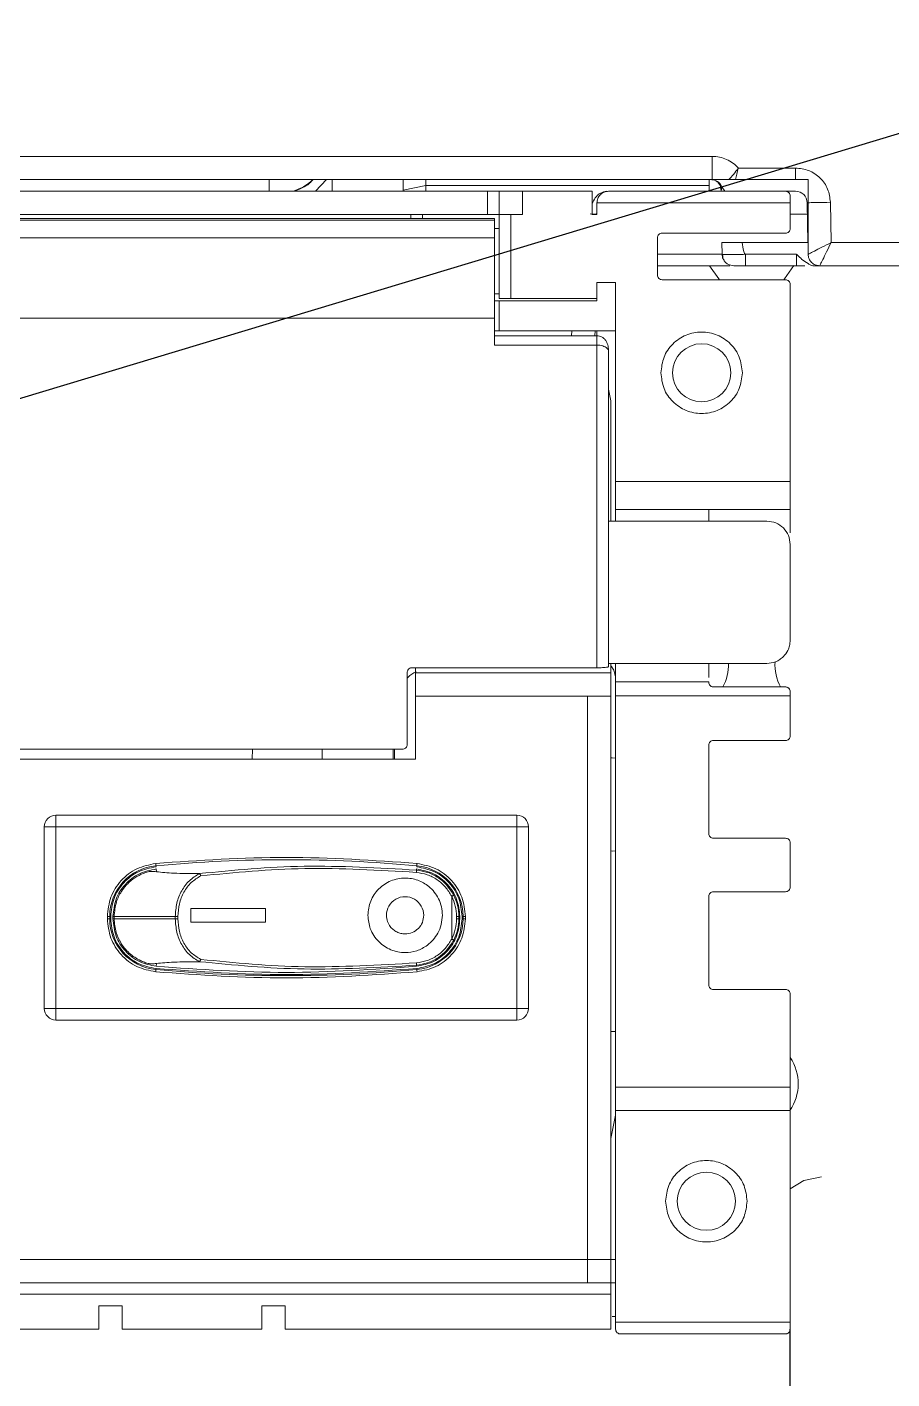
# Model space of a CAD drawing. Extents: x -2364 to 9601, y -871 to 1549.
# Drawn here: x 7457.1 to 7494.2, y -204.7 to -146.6 of the extents above; entities that cross this region are included whole.
import ezdxf

# ---------------------------------------------------------------- set-up
doc = ezdxf.new("R2010")
doc.units = 0
doc.layers.get('0').update_dxf_attribs({"linetype": 'CONTINUOUS'})
doc.layers.add('IPC', color=150, linetype='CONTINUOUS')

msp = doc.modelspace()

# ---------------------------------------------------------------- linework, layer by layer
msp.add_line((7138.73405, -258.47297), (7607.72225, -116.9692))
at = {"layer": 'IPC', "color": 7, "linetype": 'Continuous', "lineweight": 15}
for p, q in [((7486.49573, -152.1192), (7359.47089, -152.1192)), ((7486.49573, -153.1192), (7486.49573, -152.1192)), ((7490.07032, -152.6192), (7487.61376, -152.6192)), ((7490.07032, -152.6192), (7490.07032, -153.1192)), ((7486.49573, -153.1192), (7359.47089, -153.1192)), ((7467.46389, -153.1192), (7467.46389, -153.6192)), ((7469.44519, -153.6192), (7469.92138, -153.1192)), ((7470.15863, -153.6192), (7470.16736, -153.1192)), ((7473.211, -153.6192), (7473.21972, -153.1192)), ((7473.21187, -153.56932), (7474.19369, -153.3692)), ((7474.19369, -153.3692), (7486.3619, -153.3692)), ((7487.20283, -153.1192), (7486.49573, -153.1192)), ((7490.07032, -153.1192), (7487.49571, -153.1192)), ((7490.07032, -153.1192), (7490.60895, -153.1192)), ((7359.47089, -153.6192), (7476.84076, -153.6192)), ((7476.84076, -153.6192), (7476.84076, -154.6192)), ((7477.34076, -154.6192), (7477.34076, -153.6192)), ((7478.34076, -153.6192), (7477.34076, -153.6192)), ((7478.34076, -153.6192), (7478.34076, -154.6192)), ((7481.34076, -153.6192), (7478.34076, -153.6192)), ((7481.34076, -153.6192), (7481.34076, -154.6192)), ((7487.03042, -153.6192), (7482.04076, -153.6192)), ((7486.84067, -153.44963), (7486.8724, -153.57902)), ((7486.87033, -153.6192), (7486.91044, -153.43098)), ((7486.91051, -153.43096), (7487.03045, -153.61918)), ((7487.03042, -153.6192), (7490.07032, -153.6192)), ((7489.84075, -153.8192), (7489.84075, -154.1192)), ((7481.52532, -154.59869), (7481.54076, -154.52957)), ((7481.54076, -154.6192), (7481.54076, -154.1192)), ((7489.84075, -154.1192), (7481.54076, -154.1192)), ((7489.84075, -154.1192), (7489.84075, -155.2192)), ((7490.60007, -155.8192), (7490.57024, -154.11047)), ((7491.57009, -154.09302), (7491.60022, -155.8192)), ((7476.84076, -154.6192), (7359.47089, -154.6192)), ((7477.14576, -154.7819), (7359.47089, -154.7819)), ((7477.14076, -154.86363), (7359.47089, -154.86363)), ((7473.54076, -154.6192), (7473.54076, -154.7819)), ((7474.04076, -154.6192), (7474.04076, -154.7819)), ((7477.34076, -158.2192), (7477.34076, -154.6192)), ((7477.84076, -154.6192), (7477.34076, -154.6192)), ((7477.84076, -154.6192), (7477.84076, -158.2192)), ((7477.84076, -154.6192), (7478.34076, -154.6192)), ((7481.34076, -154.6192), (7481.54076, -154.6192)), ((7489.84075, -154.60175), (7490.57882, -154.60175)), ((7477.14076, -155.61393), (7359.47089, -155.61393)), ((7477.34076, -155.2192), (7477.13576, -155.2192)), ((7477.14076, -159.07277), (7477.14076, -155.61393)), ((7484.14076, -155.6192), (7484.14076, -157.2192)), ((7484.34076, -155.4192), (7489.64076, -155.4192)), ((7486.9088, -155.8192), (7486.91768, -156.32793)), ((7490.60007, -155.8192), (7487.77566, -155.8192)), ((7491.60022, -155.8192), (7505.47089, -155.8192)), ((7486.91768, -156.32793), (7484.14076, -156.32793)), ((7487.24259, -156.8192), (7484.14076, -156.8192)), ((7486.91768, -156.32793), (7486.95511, -156.32929)), ((7487.4176, -156.8192), (7487.23312, -156.78292)), ((7487.4176, -156.8192), (7487.23341, -156.78298)), ((7487.91752, -156.32793), (7490.10902, -156.32793)), ((7487.91752, -156.8192), (7490.10902, -156.8192)), ((7490.10902, -156.8192), (7490.46604, -156.8192)), ((7490.60895, -156.72353), (7490.60895, -156.72445)), ((7491.10887, -156.8192), (7505.47089, -156.8192)), ((7489.64076, -157.4192), (7484.34076, -157.4192)), ((7477.14076, -158.0192), (7477.34076, -158.0192)), ((7482.34076, -157.54074), (7481.54076, -157.54074)), ((7481.54076, -158.2192), (7481.54076, -157.54074)), ((7482.34076, -157.54074), (7482.34076, -166.09418)), ((7489.84075, -166.09418), (7489.84075, -157.6192)), ((7477.34076, -158.2192), (7477.84076, -158.2192)), ((7477.34076, -158.3192), (7477.34076, -159.6192)), ((7477.34076, -158.3192), (7481.54076, -158.3192)), ((7481.54076, -158.2192), (7477.84076, -158.2192)), ((7481.54076, -158.2192), (7481.54076, -158.3192)), ((7477.14076, -159.07277), (7360.97089, -159.07277)), ((7477.14076, -159.07277), (7477.14076, -160.225)), ((7482.34076, -159.6192), (7477.34076, -159.6192)), ((7480.4535, -159.825), (7480.45709, -159.6192)), ((7481.45334, -159.825), (7481.45694, -159.6192)), ((7481.54076, -159.6192), (7481.54076, -159.825)), ((7481.55273, -159.825), (7477.14076, -159.825)), ((7481.54076, -160.225), (7477.14076, -160.225)), ((7481.54076, -174.09418), (7481.54076, -160.225)), ((7482.04076, -174.05043), (7482.04076, -160.51008)), ((7482.14076, -162.6192), (7482.04076, -162.11647)), ((7482.14076, -162.6192), (7482.14076, -167.79418)), ((7482.34076, -166.09418), (7489.84075, -166.09418)), ((7482.34076, -166.09418), (7482.34076, -167.29418)), ((7489.84075, -166.09418), (7489.84075, -167.29418)), ((7482.34076, -167.29418), (7489.84075, -167.29418)), ((7482.34076, -167.79418), (7482.34076, -167.29418)), ((7486.34075, -167.79418), (7486.34075, -167.29418)), ((7488.84077, -167.79418), (7482.04076, -167.79418)), ((7489.84075, -172.90663), (7489.84075, -168.79418)), ((7473.59076, -174.09418), (7481.54076, -174.09418)), ((7473.74076, -174.09418), (7473.74076, -174.3192)), ((7488.84077, -173.91045), (7482.04076, -173.91045)), ((7482.14076, -173.91045), (7482.14076, -174.3192)), ((7482.34076, -174.69418), (7482.34076, -173.91045)), ((7486.34075, -174.51917), (7486.34075, -173.91045)), ((7473.39076, -177.39341), (7473.39076, -174.29494)), ((7473.74076, -174.3192), (7482.14076, -174.3192)), ((7482.34076, -174.69418), (7482.34076, -175.29418)), ((7482.34076, -174.69418), (7486.34075, -174.69418)), ((7486.34075, -174.69418), (7486.34075, -174.7192)), ((7473.74076, -178.0192), (7473.74076, -175.3192)), ((7481.14076, -175.3192), (7473.74076, -175.3192)), ((7481.14076, -175.3192), (7481.14076, -199.5192)), ((7481.5391, -175.3192), (7482.14076, -175.3192)), ((7482.14076, -175.3192), (7482.14076, -199.5192)), ((7482.34076, -192.1192), (7482.34076, -175.29418)), ((7489.84075, -175.29418), (7482.34076, -175.29418)), ((7486.54076, -174.9192), (7489.64076, -174.9192)), ((7489.84075, -175.1192), (7489.84075, -175.29418)), ((7489.84075, -177.0192), (7489.84075, -175.29418)), ((7451.49076, -177.59418), (7473.19076, -177.59418)), ((7466.7406, -177.59418), (7466.73319, -178.0192)), ((7469.73273, -178.0192), (7469.74014, -177.59418)), ((7472.78509, -178.0192), (7472.79251, -177.59418)), ((7472.84076, -177.59418), (7472.84076, -178.0192)), ((7486.34075, -181.2192), (7486.34075, -177.4192)), ((7486.54076, -177.2192), (7489.64076, -177.2192)), ((7473.74076, -178.0192), (7451.04076, -178.0192)), ((7482.14076, -177.96973), (7482.18667, -177.9692)), ((7482.18667, -177.9692), (7482.34076, -177.97515)), ((7458.29917, -180.43264), (7478.09917, -180.43264)), ((7458.29917, -180.43264), (7458.29917, -180.93264)), ((7478.09917, -180.93264), (7478.09917, -180.43264)), ((7457.79917, -188.73264), (7457.79917, -180.93264)), ((7458.29917, -180.93264), (7457.79917, -180.93264)), ((7458.29917, -188.73264), (7458.29917, -180.93264)), ((7458.29917, -180.93264), (7478.09917, -180.93264)), ((7478.09917, -180.93264), (7478.09917, -188.73264)), ((7478.59917, -180.93264), (7478.09917, -180.93264)), ((7478.59917, -180.93264), (7478.59917, -188.73264)), ((7489.64076, -181.4192), (7486.54076, -181.4192)), ((7489.84075, -183.5192), (7489.84075, -181.6192)), ((7462.59522, -182.60349), (7462.59923, -182.64644)), ((7462.60807, -182.74093), (7462.61945, -182.86265)), ((7473.79027, -182.74093), (7473.78574, -182.78938)), ((7473.80312, -182.60349), (7473.7991, -182.64644)), ((7475.29917, -185.75131), (7475.29917, -183.91396)), ((7486.34075, -187.7192), (7486.34075, -183.9192)), ((7486.54076, -183.7192), (7489.64076, -183.7192)), ((7464.09917, -185.03264), (7464.09917, -184.43264)), ((7464.09917, -184.43264), (7467.29917, -184.43264)), ((7467.29917, -184.43264), (7467.29917, -185.03264)), ((7460.50913, -184.88071), (7460.50913, -184.78457)), ((7460.60858, -184.78457), (7460.50913, -184.78457)), ((7460.50913, -184.88071), (7460.60858, -184.88071)), ((7460.60858, -184.88071), (7460.60858, -184.78457)), ((7460.65173, -184.78457), (7460.60858, -184.78457)), ((7460.60858, -184.88071), (7460.65173, -184.88071)), ((7460.65173, -184.78457), (7460.65173, -184.88071)), ((7460.74662, -184.78457), (7460.80006, -184.78457)), ((7460.74662, -184.88071), (7460.74662, -184.78457)), ((7460.74662, -184.88071), (7460.80006, -184.88071)), ((7460.80006, -184.78457), (7463.42475, -184.78457)), ((7460.80006, -184.78457), (7460.80006, -184.88071)), ((7463.42475, -184.88071), (7460.80006, -184.88071)), ((7463.42475, -184.88071), (7463.42475, -184.78457)), ((7463.53798, -184.78457), (7463.53798, -184.88071)), ((7467.29917, -185.03264), (7464.09917, -185.03264)), ((7475.50913, -184.88071), (7475.50913, -184.78457)), ((7475.50913, -184.78457), (7475.60858, -184.78457)), ((7475.60858, -184.88071), (7475.50913, -184.88071)), ((7475.60858, -184.78457), (7475.60858, -184.88071)), ((7475.60858, -184.78457), (7475.65172, -184.78457)), ((7475.65172, -184.88071), (7475.60858, -184.88071)), ((7475.65172, -184.78457), (7475.65172, -184.88071)), ((7475.74662, -184.78457), (7475.74662, -184.88071)), ((7475.78976, -184.78457), (7475.74662, -184.78457)), ((7475.78976, -184.88071), (7475.74662, -184.88071)), ((7475.88921, -184.78457), (7475.78976, -184.78457)), ((7475.78976, -184.78457), (7475.78976, -184.88071)), ((7475.88921, -184.88071), (7475.78976, -184.88071)), ((7475.88921, -184.78457), (7475.88921, -184.88071)), ((7462.59522, -187.06179), (7462.59923, -187.01883)), ((7462.60807, -186.92435), (7462.61945, -186.80263)), ((7473.79027, -186.92435), (7473.78574, -186.8759)), ((7473.80312, -187.06179), (7473.7991, -187.01883)), ((7489.64076, -187.9192), (7486.54076, -187.9192)), ((7489.84075, -192.1192), (7489.84075, -188.1192)), ((7457.79917, -188.73264), (7458.29917, -188.73264)), ((7478.09917, -188.73264), (7458.29917, -188.73264)), ((7458.29917, -188.73264), (7458.29917, -189.23264)), ((7478.09917, -189.23264), (7478.09917, -188.73264)), ((7478.09917, -188.73264), (7478.59917, -188.73264)), ((7478.09917, -189.23264), (7458.29917, -189.23264)), ((7482.34076, -189.7192), (7482.14076, -189.7192)), ((7482.34076, -192.1192), (7489.84075, -192.1192)), ((7482.34076, -192.1192), (7482.34076, -193.1192)), ((7489.84075, -192.1192), (7489.84075, -193.1192)), ((7482.14076, -194.32467), (7482.34076, -193.3192)), ((7489.84075, -193.1192), (7482.34076, -193.1192)), ((7482.34076, -202.2192), (7482.34076, -193.1192)), ((7489.84075, -202.2192), (7489.84075, -193.1192)), ((7234.18157, -199.5192), (7481.14076, -199.5192)), ((7481.14076, -199.5192), (7482.14076, -199.5192)), ((7481.14076, -200.5192), (7481.14076, -199.5192)), ((7482.14076, -199.5192), (7482.14076, -200.5192)), ((7482.34076, -199.5192), (7482.14076, -199.5192)), ((7482.14076, -200.5192), (7234.19789, -200.5192)), ((7482.34076, -200.5192), (7482.14076, -200.5192)), ((7482.14076, -201.0192), (7234.19907, -201.0192)), ((7461.14076, -201.5192), (7460.14076, -201.5192)), ((7460.14076, -201.5192), (7460.14076, -202.5192)), ((7461.14076, -202.5192), (7461.14076, -201.5192)), ((7467.14076, -201.5192), (7468.14076, -201.5192)), ((7467.14076, -201.5192), (7467.14076, -202.5192)), ((7468.14076, -202.5192), (7468.14076, -201.5192)), ((7482.14076, -202.5192), (7482.14076, -201.0192)), ((7482.18667, -201.9692), (7482.34076, -201.97515)), ((7454.14076, -202.5192), (7460.14076, -202.5192)), ((7461.14076, -202.5192), (7467.14076, -202.5192)), ((7482.14076, -202.5192), (7468.14076, -202.5192)), ((7482.34076, -202.2192), (7489.84075, -202.2192)), ((7482.34076, -202.2192), (7482.34076, -202.5192)), ((7482.54076, -202.7192), (7489.64076, -202.7192)), ((7489.84075, -202.2192), (7489.84075, -202.5192))]:
    msp.add_line(p, q, dxfattribs=at)
at = {"layer": 'IPC', "color": 7}
msp.add_line((7489.84075, -240.5192), (7489.84075, -202.5192), dxfattribs=at)
at = {"layer": 'IPC', "color": 7, "linetype": 'Continuous', "lineweight": 15, "flags": 128}
for points in [[(7491.57009, -154.09302), (7491.40937, -154.09583), (7491.25282, -154.09856), (7491.10452, -154.10115), (7490.96832, -154.10353), (7490.84779, -154.10563), (7490.74604, -154.10741), (7490.66574, -154.10881), (7490.60895, -154.1098)], [(7486.80917, -157.4192), (7486.77246, -157.38341), (7486.37628, -156.8192)], [(7490.00246, -156.80758), (7489.60089, -157.38341), (7489.56417, -157.4192)], [(7482.34076, -181.96326), (7482.18667, -181.9692), (7482.14076, -181.96867)], [(7462.58596, -182.50447), (7462.58765, -182.52262), (7462.58929, -182.54015), (7462.59082, -182.55649), (7462.59219, -182.57109), (7462.59335, -182.58346), (7462.59426, -182.59319), (7462.59489, -182.59994), (7462.59522, -182.60349)], [(7473.81238, -182.50447), (7473.81068, -182.52262), (7473.80904, -182.54015), (7473.80751, -182.55649), (7473.80615, -182.57109), (7473.805, -182.58346), (7473.80409, -182.59319), (7473.80345, -182.59994), (7473.80312, -182.60349)], [(7462.58596, -187.16081), (7462.58765, -187.14266), (7462.58929, -187.12513), (7462.59082, -187.10878), (7462.59219, -187.09418), (7462.59335, -187.08182), (7462.59426, -187.07209), (7462.59489, -187.06534), (7462.59522, -187.06179)], [(7473.81238, -187.16081), (7473.81068, -187.14266), (7473.80904, -187.12513), (7473.80751, -187.10878), (7473.80615, -187.09418), (7473.805, -187.08182), (7473.80409, -187.07209), (7473.80345, -187.06534), (7473.80312, -187.06179)], [(7489.84075, -196.48983), (7490.4213, -196.12144), (7491.18667, -195.9692)]]:
    msp.add_lwpolyline(points, dxfattribs=at)
at = {"layer": 'IPC', "color": 7, "linetype": 'Continuous', "lineweight": 15}
for centre in [(7486.03804, -161.4192), (7486.24076, -197.0192)]:
    msp.add_circle(centre, 1.25, dxfattribs=at)
for centre, radius, start, end in [((7490.07032, -154.1192), 0.5, 1, 90), ((7485.18667, -173.9692), 2, 331.64065, 1.6832732), ((7491.18667, -173.9692), 2, 176.3199939, 208.35935), ((7458.29917, -180.93264), 0.5, 90, 180), ((7478.09917, -180.93264), 0.5, 0, 90), ((7468.19917, -242.53264), 60.19059, 84.6578284, 95.3421716), ((7462.79917, -184.78457), 2.19059, 95.3421716, 180), ((7473.59917, -184.78457), 2.19059, 0, 84.6578284), ((7473.29917, -184.73264), 0.8, 359.9996699, 180.0003301), ((7473.59917, -184.78457), 2.00941, 0, 27.1178067), ((7462.79917, -184.88071), 2.19059, 180, 264.6578284), ((7473.59917, -184.88071), 2.19059, 275.3421716, 0), ((7473.59917, -184.88071), 2.00941, 332.8821933, 0), ((7468.19917, -127.13264), 60.19059, 264.6578284, 275.3421716), ((7458.29917, -188.73264), 0.5, 180, 270), ((7478.09917, -188.73264), 0.5, 270, 0), ((7488.18667, -191.9692), 2, 324.9003678, 34.2035261)]:
    msp.add_arc(centre, radius, start, end, dxfattribs=at)
for points, knots in [([(7487.61376, -152.6192), (7487.5389, -152.54504), (7487.38917, -152.39673), (7487.11203, -152.24109), (7486.81126, -152.13829), (7486.6009, -152.12556), (7486.49573, -152.1192)], [0, 0, 0, 0, 0.250004339, 0.500006581, 0.750006337, 1, 1, 1, 1]), ([(7487.20283, -153.1192), (7487.26936, -153.04684), (7487.40246, -152.90207), (7487.54332, -152.71351), (7487.61376, -152.6192)], [0, 0, 0, 0, 0.499876442, 1, 1, 1, 1]), ([(7487.4957, -153.1192), (7487.51537, -153.04028), (7487.55472, -152.88243), (7487.59408, -152.70694), (7487.61376, -152.6192)], [0, 0, 0, 0, 0.49999937, 1, 1, 1, 1]), ([(7490.07032, -152.6192), (7490.26469, -152.64124), (7490.65343, -152.68532), (7491.14572, -153.02487), (7491.49382, -153.51115), (7491.54467, -153.89907), (7491.57009, -154.09302)], [0, 0, 0, 0, 0.24999955, 0.50000021, 0.75000102, 1, 1, 1, 1]), ([(7469.32406, -153.1192), (7469.22004, -153.21691), (7468.97444, -153.44762), (7468.65067, -153.55646), (7468.46402, -153.6192)], [0, 0, 0, 0, 0.42352493, 1, 1, 1, 1]), ([(7469.34286, -153.1192), (7469.29266, -153.17381), (7469.07238, -153.41347), (7468.75846, -153.52956), (7468.51607, -153.6192)], [0, 0, 0, 0, 0.22785726, 1, 1, 1, 1]), ([(7474.19369, -153.1192), (7474.19369, -153.1225), (7474.19369, -153.1291), (7474.19369, -153.18183), (7474.19369, -153.26072), (7474.19369, -153.33304), (7474.19369, -153.3692)], [0, 0, 0, 0, 0.24999917, 0.50000737, 0.74999835, 1, 1, 1, 1]), ([(7474.19369, -153.3692), (7474.19369, -153.40536), (7474.19369, -153.47769), (7474.19369, -153.55657), (7474.19369, -153.6093), (7474.19369, -153.6159), (7474.19369, -153.6192)], [0, 0, 0, 0, 0.25000101, 0.50000518, 0.75000029, 1, 1, 1, 1]), ([(7486.3619, -153.1192), (7486.3619, -153.1225), (7486.3619, -153.1291), (7486.3619, -153.18183), (7486.3619, -153.26072), (7486.3619, -153.33304), (7486.3619, -153.3692)], [0, 0, 0, 0, 0.24999917, 0.50000737, 0.74999835, 1, 1, 1, 1]), ([(7486.3619, -153.6192), (7486.3619, -153.6159), (7486.3619, -153.6093), (7486.3619, -153.55657), (7486.3619, -153.47769), (7486.3619, -153.40536), (7486.3619, -153.3692)], [0, 0, 0, 0, 0.24999946, 0.499995, 0.74999783, 1, 1, 1, 1]), ([(7486.43646, -153.1192), (7486.48626, -153.12326), (7486.58655, -153.13142), (7486.73187, -153.20207), (7486.84627, -153.30494), (7486.89179, -153.39434), (7486.91044, -153.43098)], [0, 0, 0, 0, 0.2483357, 0.5000951, 0.79512481, 1, 1, 1, 1]), ([(7486.5937, -153.14019), (7486.62498, -153.15473), (7486.68853, -153.18428), (7486.77958, -153.27564), (7486.85357, -153.40376), (7486.86724, -153.51166), (7486.87427, -153.56718)], [0, 0, 0, 0, 0.23321469, 0.47393646, 0.72933709, 1, 1, 1, 1]), ([(7487.49571, -153.1192), (7487.44343, -153.1192), (7487.33896, -153.1192), (7487.24818, -153.1192), (7487.20283, -153.1192)], [0, 0, 0, 0, 0.50048092, 1, 1, 1, 1]), ([(7490.60895, -153.1192), (7490.60858, -153.29851), (7490.60802, -153.56748), (7490.61032, -153.8233), (7490.60692, -153.95155), (7490.60867, -154.03849), (7490.60886, -154.08707), (7490.60895, -154.1098)], [0, 0, 0, 0, 0.4976789, 0.74655485, 0.87726019, 0.94258173, 1, 1, 1, 1]), ([(7476.84076, -153.6192), (7476.90628, -153.6192), (7477.03732, -153.6192), (7477.20259, -153.6192), (7477.31821, -153.6192), (7477.33324, -153.6192), (7477.34076, -153.6192)], [0, 0, 0, 0, 0.24999729, 0.5, 0.75000271, 1, 1, 1, 1]), ([(7481.9587, -153.6192), (7481.86903, -153.63478), (7481.68843, -153.66616), (7481.4612, -153.86702), (7481.37792, -154.07002), (7481.34076, -154.1606)], [0, 0, 0, 0, 0.35320697, 0.71141292, 1, 1, 1, 1]), ([(7481.54076, -154.1192), (7481.54731, -154.05714), (7481.56044, -153.93262), (7481.6531, -153.7902), (7481.76064, -153.70078), (7481.8497, -153.65388), (7481.94404, -153.6246), (7482.0092, -153.62096), (7482.04076, -153.6192)], [0, 0, 0, 0, 0.27595082, 0.55365415, 0.68023661, 0.79517153, 0.90076693, 1, 1, 1, 1]), ([(7487.03045, -153.6192), (7486.98648, -153.6192), (7486.89874, -153.6192), (7486.87985, -153.6192), (7486.87043, -153.6192)], [0, 0, 0, 0, 0.50115037, 1, 1, 1, 1]), ([(7489.64076, -153.6192), (7489.65339, -153.61991), (7489.67945, -153.62136), (7489.71718, -153.63307), (7489.75281, -153.65184), (7489.79486, -153.68679), (7489.83257, -153.74366), (7489.83796, -153.79338), (7489.84075, -153.8192)], [0, 0, 0, 0, 0.09922088, 0.20480039, 0.31972302, 0.44630111, 0.71248453, 1, 1, 1, 1]), ([(7490.60895, -156.32793), (7490.60895, -156.32777), (7490.60895, -156.32746), (7490.60895, -156.32479), (7490.60895, -156.31455), (7490.60895, -156.26931), (7490.60895, -156.08728), (7490.60895, -155.35956), (7490.60895, -154.66445), (7490.60895, -154.1098)], [0, 0, 0, 0, 0.00197841, 0.00407664, 0.00899357, 0.02307463, 0.07206529, 0.2595625, 1, 1, 1, 1]), ([(7477.34076, -154.6192), (7477.33324, -154.6192), (7477.31821, -154.6192), (7477.20259, -154.6192), (7477.03732, -154.6192), (7476.90628, -154.6192), (7476.84076, -154.6192)], [0, 0, 0, 0, 0.24999729, 0.5, 0.75000271, 1, 1, 1, 1]), ([(7477.14076, -154.86363), (7477.14076, -154.84424), (7477.14076, -154.80544), (7477.14076, -154.78151), (7477.14076, -154.78454), (7477.14076, -154.7854)], [0, 0, 0, 0, 0.41762774, 0.83526966, 1, 1, 1, 1]), ([(7477.14076, -154.86363), (7477.14076, -154.96455), (7477.14076, -155.16638), (7477.14076, -155.46475), (7477.14076, -155.61393)], [0, 0, 0, 0, 0.5000008, 1, 1, 1, 1]), ([(7481.54452, -154.60175), (7481.54034, -154.60065), (7481.5321, -154.59847), (7481.45381, -154.59547), (7481.33186, -154.5949), (7481.25181, -154.59452)], [0, 0, 0, 0, 0.26088346, 0.51486949, 1, 1, 1, 1]), ([(7484.34076, -155.4192), (7484.31455, -155.42221), (7484.26214, -155.42822), (7484.19603, -155.47447), (7484.14979, -155.54058), (7484.14377, -155.59299), (7484.14076, -155.6192)], [0, 0, 0, 0, 0.25003024, 0.500015, 0.75000138, 1, 1, 1, 1]), ([(7489.84075, -155.2192), (7489.83775, -155.24541), (7489.83175, -155.29783), (7489.78549, -155.36393), (7489.71938, -155.41018), (7489.66697, -155.41619), (7489.64076, -155.4192)], [0, 0, 0, 0, 0.24999725, 0.50001809, 0.75000747, 1, 1, 1, 1]), ([(7486.9088, -155.8192), (7486.9221, -155.8192), (7486.949, -155.8192), (7487.15655, -155.8192), (7487.44308, -155.8192), (7487.66797, -155.8192), (7487.77566, -155.8192)], [0, 0, 0, 0, 0.25727827, 0.52012274, 0.77021114, 1, 1, 1, 1]), ([(7487.91752, -156.32793), (7487.91611, -156.32778), (7487.9132, -156.32749), (7487.9072, -156.32505), (7487.89532, -156.31577), (7487.8703, -156.27463), (7487.81975, -156.10848), (7487.79515, -155.94704), (7487.77566, -155.8192)], [0, 0, 0, 0, 0.00786693, 0.01622678, 0.03569069, 0.09071097, 0.27996992, 1, 1, 1, 1]), ([(7490.60895, -156.32793), (7490.61214, -156.3262), (7490.61863, -156.32269), (7490.67149, -156.29519), (7490.757, -156.25162), (7490.92018, -156.16841), (7491.20218, -156.02341), (7491.46588, -155.88812), (7491.60022, -155.8192)], [0, 0, 0, 0, 0.10987816, 0.22359346, 0.34196148, 0.46571527, 0.72780378, 1, 1, 1, 1]), ([(7491.60022, -155.8192), (7491.53365, -155.95473), (7491.40298, -156.22075), (7491.26294, -156.50524), (7491.18259, -156.66983), (7491.14052, -156.75609), (7491.11394, -156.80943), (7491.11054, -156.81598), (7491.10887, -156.8192)], [0, 0, 0, 0, 0.27219879, 0.53428732, 0.65802831, 0.77639611, 0.89011247, 1, 1, 1, 1]), ([(7486.99897, -156.57617), (7486.98422, -156.5568), (7486.93004, -156.48569), (7486.92289, -156.39437), (7486.91768, -156.32793)], [0, 0, 0, 0, 0.27232366, 1, 1, 1, 1]), ([(7486.93677, -156.32944), (7486.93906, -156.37744), (7486.94368, -156.47394), (7487.0048, -156.60604), (7487.10073, -156.71761), (7487.18956, -156.76147), (7487.2338, -156.78331)], [0, 0, 0, 0, 0.24931113, 0.50123825, 0.75158844, 1, 1, 1, 1]), ([(7486.95511, -156.32929), (7486.96439, -156.32981), (7486.99191, -156.33132), (7487.19699, -156.33203), (7487.52376, -156.33107), (7487.78626, -156.32897), (7487.91752, -156.32793)], [0, 0, 0, 0, 0.14491011, 0.429943, 0.71496382, 1, 1, 1, 1]), ([(7487.4176, -156.8192), (7487.42478, -156.8192), (7487.43564, -156.8192), (7487.49824, -156.8192), (7487.57999, -156.8192), (7487.68979, -156.8192), (7487.81534, -156.8192), (7487.88348, -156.8192), (7487.91752, -156.8192)], [0, 0, 0, 0, 0.24627929, 0.37273279, 0.49809355, 0.73920381, 0.86970476, 1, 1, 1, 1]), ([(7487.91752, -156.8192), (7487.91752, -156.81186), (7487.91752, -156.79716), (7487.91752, -156.68398), (7487.91752, -156.52188), (7487.91752, -156.39258), (7487.91752, -156.32793)], [0, 0, 0, 0, 0.25000292, 0.49999976, 0.75000001, 1, 1, 1, 1]), ([(7490.10902, -156.32793), (7490.11079, -156.32866), (7490.12528, -156.33468), (7490.20297, -156.41146), (7490.34893, -156.56232), (7490.5181, -156.66722), (7490.6093, -156.72377)], [0, 0, 0, 0, 0.00898502, 0.07338398, 0.50050669, 1, 1, 1, 1]), ([(7490.10902, -156.32793), (7490.10902, -156.39258), (7490.10902, -156.52188), (7490.10902, -156.68398), (7490.10902, -156.79716), (7490.10902, -156.81186), (7490.10902, -156.8192)], [0, 0, 0, 0, 0.24999999, 0.50000024, 0.74999708, 1, 1, 1, 1]), ([(7491.10887, -156.8192), (7491.04408, -156.81185), (7490.9145, -156.79716), (7490.7504, -156.68398), (7490.63439, -156.52188), (7490.61743, -156.39258), (7490.60895, -156.32793)], [0, 0, 0, 0, 0.24999451, 0.50000853, 0.74999895, 1, 1, 1, 1]), ([(7490.6093, -156.72377), (7490.64552, -156.75379), (7490.70981, -156.80707), (7490.78377, -156.81551), (7490.81605, -156.8192)], [0, 0, 0, 0, 0.5635515, 1, 1, 1, 1]), ([(7490.81605, -156.8192), (7490.89782, -156.8192), (7491.02158, -156.8192), (7491.0988, -156.8192), (7491.10555, -156.8192), (7491.10886, -156.8192)], [0, 0, 0, 0, 0.49868496, 0.75480471, 1, 1, 1, 1]), ([(7484.14076, -157.2192), (7484.14377, -157.24541), (7484.14979, -157.29782), (7484.19603, -157.36393), (7484.26214, -157.41018), (7484.31455, -157.4162), (7484.34076, -157.4192)], [0, 0, 0, 0, 0.25000355, 0.499989, 0.74996952, 1, 1, 1, 1]), ([(7489.64076, -157.4192), (7489.66697, -157.42221), (7489.71938, -157.42822), (7489.78549, -157.47447), (7489.83175, -157.54058), (7489.83775, -157.59299), (7489.84075, -157.6192)], [0, 0, 0, 0, 0.24999082, 0.49998298, 0.75000329, 1, 1, 1, 1]), ([(7477.14076, -158.3192), (7477.18693, -158.3192), (7477.31388, -158.3192), (7477.3303, -158.3192), (7477.34076, -158.3192)], [0, 0, 0, 0, 0.36364962, 1, 1, 1, 1]), ([(7477.34076, -159.6192), (7477.3303, -159.6192), (7477.31388, -159.6192), (7477.18693, -159.6192), (7477.14076, -159.6192)], [0, 0, 0, 0, 0.63635038, 1, 1, 1, 1]), ([(7484.28804, -161.4192), (7484.31435, -161.19016), (7484.36695, -160.73207), (7484.77164, -160.14954), (7485.3501, -159.76032), (7486.03804, -159.62364), (7486.72599, -159.76032), (7487.30444, -160.14955), (7487.70912, -160.73207), (7487.76174, -161.19016), (7487.78804, -161.4192)], [0, 0, 0, 0, 0.12499954, 0.2499998, 0.37500099, 0.49999953, 0.62500074, 0.74999967, 0.87499992, 1, 1, 1, 1]), ([(7481.54076, -160.225), (7481.54076, -160.18387), (7481.54076, -160.10162), (7481.54076, -159.99014), (7481.54076, -159.89977), (7481.54076, -159.84399), (7481.54076, -159.81995), (7481.54076, -159.82608), (7481.54076, -159.8266)], [0, 0, 0, 0, 0.19632723, 0.39265342, 0.58897901, 0.78530561, 0.98163969, 1, 1, 1, 1]), ([(7482.04076, -160.51008), (7482.037, -160.43376), (7482.02945, -160.28045), (7481.96162, -160.08717), (7481.86273, -159.95839), (7481.76739, -159.88318), (7481.65698, -159.83483), (7481.57918, -159.82859), (7481.54076, -159.82551)], [0, 0, 0, 0, 0.25013345, 0.50253131, 0.62948482, 0.75506353, 0.87904187, 1, 1, 1, 1]), ([(7482.04076, -160.51008), (7482.03588, -160.47979), (7482.02757, -160.4282), (7481.969, -160.35773), (7481.89272, -160.30411), (7481.79111, -160.25999), (7481.67202, -160.23031), (7481.58443, -160.22677), (7481.54076, -160.225)], [0, 0, 0, 0, 0.21814251, 0.37156536, 0.53647744, 0.689599, 0.84526652, 1, 1, 1, 1]), ([(7487.78804, -161.4192), (7487.76174, -161.64824), (7487.70912, -162.10633), (7487.30444, -162.68885), (7486.72599, -163.07808), (7486.03804, -163.21476), (7485.3501, -163.07808), (7484.77164, -162.68886), (7484.36695, -162.10633), (7484.31435, -161.64824), (7484.28804, -161.4192)], [0, 0, 0, 0, 0.1250004, 0.25000035, 0.37499927, 0.50000047, 0.62499899, 0.75000018, 0.87500014, 1, 1, 1, 1]), ([(7489.84075, -168.29418), (7489.84075, -168.16314), (7489.84075, -167.90107), (7489.84075, -167.57052), (7489.84075, -167.33927), (7489.84075, -167.30921), (7489.84075, -167.29418)], [0, 0, 0, 0, 0.25000073, 0.50000094, 0.74999951, 1, 1, 1, 1]), ([(7488.84077, -167.79418), (7488.9718, -167.80921), (7489.23387, -167.83928), (7489.56442, -168.07052), (7489.79566, -168.40107), (7489.82572, -168.66314), (7489.84075, -168.79418)], [0, 0, 0, 0, 0.24999693, 0.50000058, 0.75000026, 1, 1, 1, 1]), ([(7489.84075, -172.90663), (7489.83506, -172.98808), (7489.8244, -173.14051), (7489.73142, -173.38812), (7489.58544, -173.59534), (7489.39482, -173.74975), (7489.1625, -173.87573), (7488.96825, -173.89669), (7488.84077, -173.91045)], [0, 0, 0, 0, 0.155372487, 0.290764781, 0.500778236, 0.631094169, 0.757900839, 1, 1, 1, 1]), ([(7473.59076, -174.09418), (7473.5699, -174.0961), (7473.52464, -174.10027), (7473.4719, -174.13024), (7473.43461, -174.16713), (7473.41089, -174.20368), (7473.39411, -174.2471), (7473.3919, -174.2787), (7473.39076, -174.29494)], [0, 0, 0, 0, 0.198833783, 0.431225729, 0.560651742, 0.698586134, 0.845031594, 1, 1, 1, 1]), ([(7473.77784, -174.27026), (7473.64389, -174.33165), (7473.48952, -174.4024), (7473.4023, -174.5403), (7473.39076, -174.55854)], [0, 0, 0, 0, 0.86770063, 1, 1, 1, 1]), ([(7481.54076, -174.09418), (7481.60455, -174.09355), (7481.70171, -174.09261), (7481.81785, -174.08714), (7481.91317, -174.0805), (7481.98615, -174.07116), (7482.0326, -174.06052), (7482.03792, -174.05395), (7482.04076, -174.05043)], [0, 0, 0, 0, 0.24226025, 0.36902885, 0.49922333, 0.70949427, 0.84481877, 1, 1, 1, 1]), ([(7482.34076, -174.599), (7482.33529, -174.52192), (7482.32435, -174.36778), (7482.25259, -174.16422), (7482.17422, -174.05442), (7482.14076, -174.00752)], [0, 0, 0, 0, 0.36424103, 0.7284837, 1, 1, 1, 1]), ([(7473.74076, -175.3192), (7473.74076, -175.18816), (7473.74076, -174.92609), (7473.74076, -174.59554), (7473.74076, -174.36429), (7473.74076, -174.33423), (7473.74076, -174.3192)], [0, 0, 0, 0, 0.2500007, 0.50000189, 0.74999976, 1, 1, 1, 1]), ([(7482.14076, -175.3192), (7482.14076, -175.18816), (7482.14076, -174.92609), (7482.14076, -174.59554), (7482.14076, -174.36429), (7482.14076, -174.33423), (7482.14076, -174.3192)], [0, 0, 0, 0, 0.2500007, 0.50000189, 0.74999976, 1, 1, 1, 1]), ([(7486.54076, -174.9192), (7486.52807, -174.91847), (7486.50201, -174.91697), (7486.46425, -174.90513), (7486.42859, -174.88652), (7486.38686, -174.85157), (7486.34784, -174.79529), (7486.34318, -174.74526), (7486.34075, -174.7192)], [0, 0, 0, 0, 0.09960285, 0.20467034, 0.32005195, 0.44605628, 0.71137711, 1, 1, 1, 1]), ([(7481.5391, -175.3192), (7481.47484, -175.3192), (7481.34631, -175.3192), (7481.20928, -175.3192), (7481.14076, -175.3192)], [0, 0, 0, 0, 0.49999526, 1, 1, 1, 1]), ([(7489.84075, -175.1192), (7489.83825, -175.09333), (7489.83342, -175.04337), (7489.79499, -174.98717), (7489.75319, -174.95205), (7489.71769, -174.93347), (7489.67971, -174.92134), (7489.65361, -174.91991), (7489.64076, -174.9192)], [0, 0, 0, 0, 0.286718415, 0.55382111, 0.677124742, 0.795230854, 0.899184497, 1, 1, 1, 1]), ([(7489.84075, -177.0192), (7489.83775, -177.04541), (7489.83175, -177.09783), (7489.78549, -177.16393), (7489.71938, -177.21018), (7489.66697, -177.21619), (7489.64076, -177.2192)], [0, 0, 0, 0, 0.24999576, 0.50002008, 0.75001129, 1, 1, 1, 1]), ([(7473.39076, -177.39341), (7473.38962, -177.40966), (7473.38742, -177.44126), (7473.37064, -177.48468), (7473.34691, -177.52122), (7473.30962, -177.55812), (7473.25688, -177.58809), (7473.21163, -177.59226), (7473.19076, -177.59418)], [0, 0, 0, 0, 0.15496722, 0.30141426, 0.43936306, 0.56879049, 0.80116416, 1, 1, 1, 1]), ([(7486.54076, -177.2192), (7486.51455, -177.22221), (7486.46214, -177.22822), (7486.39604, -177.27447), (7486.34978, -177.34058), (7486.34376, -177.39299), (7486.34075, -177.4192)], [0, 0, 0, 0, 0.24999061, 0.49998139, 0.74999536, 1, 1, 1, 1]), ([(7486.34075, -181.2192), (7486.34376, -181.24541), (7486.34978, -181.29782), (7486.39603, -181.36393), (7486.46214, -181.41018), (7486.51455, -181.41619), (7486.54076, -181.4192)], [0, 0, 0, 0, 0.25000275, 0.50002474, 0.75001362, 1, 1, 1, 1]), ([(7489.64076, -181.4192), (7489.66697, -181.42221), (7489.71938, -181.42822), (7489.78549, -181.47447), (7489.83175, -181.54057), (7489.83775, -181.59299), (7489.84075, -181.6192)], [0, 0, 0, 0, 0.24999294, 0.49998605, 0.75000234, 1, 1, 1, 1]), ([(7462.58596, -182.50447), (7464.45703, -182.37354), (7468.19917, -182.11166), (7471.94131, -182.37354), (7473.81238, -182.50447)], [0, 0, 0, 0, 0.50000033, 1, 1, 1, 1]), ([(7460.50913, -184.78457), (7460.53951, -184.50231), (7460.60027, -183.9378), (7461.07134, -183.21077), (7461.75136, -182.67406), (7462.30776, -182.561), (7462.58596, -182.50447)], [0, 0, 0, 0, 0.250000886, 0.500001224, 0.750000686, 1, 1, 1, 1]), ([(7460.65173, -184.78457), (7460.68022, -184.51989), (7460.7372, -183.99053), (7461.17892, -183.30876), (7461.8166, -182.80548), (7462.33836, -182.69946), (7462.59923, -182.64644)], [0, 0, 0, 0, 0.25000049, 0.49999944, 0.75000151, 1, 1, 1, 1]), ([(7460.74662, -184.78457), (7460.77385, -184.53158), (7460.82831, -184.02561), (7461.25052, -183.37398), (7461.86002, -182.89293), (7462.35872, -182.7916), (7462.60807, -182.74093)], [0, 0, 0, 0, 0.25000047, 0.50000144, 0.75000038, 1, 1, 1, 1]), ([(7460.80006, -184.78457), (7460.8198, -184.57), (7460.85462, -184.1915), (7461.0756, -183.7455), (7461.28019, -183.47602), (7461.5006, -183.25524), (7461.77191, -183.05418), (7462.06143, -182.9211), (7462.25568, -182.86613), (7462.34795, -182.84777), (7462.41042, -182.8431), (7462.46372, -182.84438), (7462.533, -182.84999), (7462.58557, -182.85769), (7462.61945, -182.86265)], [0, 0, 0, 0, 0.19404476, 0.34230181, 0.44455416, 0.50065887, 0.62525556, 0.74990323, 0.7854765, 0.81262283, 0.84330612, 0.87539818, 0.91969855, 1, 1, 1, 1]), ([(7462.61945, -182.86265), (7462.8481, -182.88515), (7463.30748, -182.93036), (7464.07298, -182.93718), (7464.45746, -182.9406)], [0, 0, 0, 0, 0.4977297, 1, 1, 1, 1]), ([(7463.42475, -184.78457), (7463.43854, -184.59074), (7463.46625, -184.20134), (7463.68255, -183.66567), (7464.01305, -183.21665), (7464.30979, -183.03299), (7464.45752, -182.94156)], [0, 0, 0, 0, 0.24868694, 0.49962312, 0.75089631, 1, 1, 1, 1]), ([(7464.45745, -182.94059), (7465.93212, -182.79596), (7468.88135, -182.50672), (7472.15097, -182.69516), (7473.78574, -182.78938)], [0, 0, 0, 0, 0.50001583, 1, 1, 1, 1]), ([(7464.51841, -183.03748), (7464.51648, -183.03047), (7464.51267, -183.01662), (7464.50175, -182.99213), (7464.48737, -182.96837), (7464.47119, -182.94912), (7464.46161, -182.94382), (7464.45752, -182.94156)], [0, 0, 0, 0, 0.16019539, 0.31609154, 0.59974665, 0.82904668, 1, 1, 1, 1]), ([(7464.51841, -183.03748), (7465.98393, -182.89368), (7468.91466, -182.60609), (7472.16058, -182.7943), (7473.78337, -182.8884)], [0, 0, 0, 0, 0.500054076, 1, 1, 1, 1]), ([(7473.78574, -182.78938), (7473.78603, -182.79042), (7473.78664, -182.79255), (7473.78721, -182.80316), (7473.78716, -182.8229), (7473.78613, -182.84866), (7473.78475, -182.87124), (7473.78382, -182.88276), (7473.78337, -182.8884)], [0, 0, 0, 0, 0.1184281, 0.24198593, 0.5000146, 0.75804896, 0.88160961, 1, 1, 1, 1]), ([(7473.78337, -182.8884), (7473.94017, -182.91396), (7474.25492, -182.96526), (7474.68368, -183.18931), (7475.05087, -183.50447), (7475.21659, -183.77777), (7475.29917, -183.91396)], [0, 0, 0, 0, 0.2490236, 0.49988114, 0.75078597, 1, 1, 1, 1]), ([(7473.78574, -182.78938), (7473.94868, -182.81534), (7474.28142, -182.86836), (7474.71724, -183.09572), (7475.11199, -183.42179), (7475.28924, -183.70907), (7475.38769, -183.86863)], [0, 0, 0, 0, 0.24503623, 0.50039217, 0.72250289, 1, 1, 1, 1]), ([(7473.79027, -182.74093), (7474.03962, -182.7916), (7474.53832, -182.89293), (7475.14782, -183.37397), (7475.57002, -184.02561), (7475.62449, -184.53158), (7475.65172, -184.78457)], [0, 0, 0, 0, 0.24999995, 0.49999921, 0.7499992, 1, 1, 1, 1]), ([(7473.7991, -182.64644), (7474.05998, -182.69945), (7474.58174, -182.80547), (7475.21942, -183.30876), (7475.66115, -183.99053), (7475.71813, -184.51989), (7475.74662, -184.78457)], [0, 0, 0, 0, 0.25000035, 0.50000013, 0.74999992, 1, 1, 1, 1]), ([(7473.81238, -182.50447), (7474.09058, -182.561), (7474.64698, -182.67406), (7475.327, -183.21076), (7475.79806, -183.9378), (7475.85883, -184.50231), (7475.88921, -184.78457)], [0, 0, 0, 0, 0.2500011, 0.50000022, 0.74999905, 1, 1, 1, 1]), ([(7464.51841, -183.03748), (7464.3778, -183.1245), (7464.09526, -183.29936), (7463.78213, -183.72503), (7463.57756, -184.23234), (7463.55114, -184.60099), (7463.53798, -184.78457)], [0, 0, 0, 0, 0.24860805, 0.49953402, 0.75078952, 1, 1, 1, 1]), ([(7471.69917, -184.73264), (7471.7231, -184.5242), (7471.77131, -184.10414), (7472.14115, -183.57191), (7472.66907, -183.21662), (7473.27126, -183.09767), (7473.85107, -183.19083), (7474.27363, -183.43873), (7474.56131, -183.72904), (7474.74612, -184.02283), (7474.87519, -184.36157), (7474.89117, -184.6089), (7474.89917, -184.73264)], [0, 0, 0, 0, 0.12390431, 0.24970129, 0.37444527, 0.49908798, 0.60945643, 0.71973541, 0.78607386, 0.8524545, 0.92618139, 1, 1, 1, 1]), ([(7489.84075, -183.5192), (7489.83775, -183.54541), (7489.83175, -183.59783), (7489.78549, -183.66393), (7489.71938, -183.71018), (7489.66697, -183.71619), (7489.64076, -183.7192)], [0, 0, 0, 0, 0.24999766, 0.50001395, 0.75000706, 1, 1, 1, 1]), ([(7475.38769, -183.86863), (7475.3854, -183.86981), (7475.38081, -183.87215), (7475.35993, -183.88285), (7475.33183, -183.89724), (7475.31006, -183.90839), (7475.29917, -183.91396)], [0, 0, 0, 0, 0.25002972, 0.50004079, 0.75002582, 1, 1, 1, 1]), ([(7475.50913, -184.78457), (7475.50001, -184.63323), (7475.48177, -184.33055), (7475.36004, -184.05282), (7475.29917, -183.91396)], [0, 0, 0, 0, 0.50000298, 1, 1, 1, 1]), ([(7486.54076, -183.7192), (7486.51455, -183.72221), (7486.46214, -183.72822), (7486.39603, -183.77447), (7486.34978, -183.84058), (7486.34376, -183.89299), (7486.34075, -183.9192)], [0, 0, 0, 0, 0.24998979, 0.49997311, 0.74999618, 1, 1, 1, 1]), ([(7474.89917, -184.73264), (7474.88984, -184.86665), (7474.87117, -185.13459), (7474.72216, -185.49236), (7474.51564, -185.79246), (7474.21912, -186.06422), (7473.80953, -186.28239), (7473.25742, -186.36502), (7472.6694, -186.24918), (7472.21997, -185.94741), (7471.94788, -185.61058), (7471.75165, -185.23562), (7471.71952, -184.92765), (7471.69917, -184.73264)], [0, 0, 0, 0, 0.0798341, 0.1596298, 0.22795782, 0.29634304, 0.39837176, 0.50060354, 0.62527229, 0.74987804, 0.81705785, 0.8841588, 1, 1, 1, 1]), ([(7474.09917, -184.73264), (7474.08743, -184.83607), (7474.06386, -185.0439), (7473.88089, -185.31026), (7473.61594, -185.49061), (7473.34157, -185.54508), (7473.11311, -185.51802), (7472.93822, -185.45457), (7472.7823, -185.35271), (7472.64295, -185.20542), (7472.52579, -184.9978), (7472.50849, -184.82543), (7472.49917, -184.73264)], [0, 0, 0, 0, 0.12301982, 0.24720638, 0.37262313, 0.49933506, 0.57320359, 0.64707097, 0.72094132, 0.7948091, 0.88953943, 1, 1, 1, 1]), ([(7462.58596, -187.16081), (7462.30776, -187.10428), (7461.75136, -186.99121), (7461.07134, -186.45451), (7460.60028, -185.72748), (7460.53951, -185.16297), (7460.50913, -184.88071)], [0, 0, 0, 0, 0.24999975, 0.49999867, 0.75000008, 1, 1, 1, 1]), ([(7462.59923, -187.01883), (7462.33836, -186.96582), (7461.8166, -186.8598), (7461.17892, -186.35653), (7460.7372, -185.67475), (7460.68022, -185.14539), (7460.65173, -184.88071)], [0, 0, 0, 0, 0.249998708, 0.500000283, 0.750000451, 1, 1, 1, 1]), ([(7462.60807, -186.92435), (7462.35872, -186.87368), (7461.86002, -186.77235), (7461.25052, -186.2913), (7460.82831, -185.63967), (7460.77385, -185.1337), (7460.74662, -184.88071)], [0, 0, 0, 0, 0.249999926, 0.499999165, 0.750000438, 1, 1, 1, 1]), ([(7462.61945, -186.80263), (7462.58557, -186.80759), (7462.533, -186.8153), (7462.46371, -186.8209), (7462.41042, -186.82218), (7462.34795, -186.8175), (7462.25566, -186.79915), (7462.12545, -186.76225), (7462.01721, -186.72022), (7461.76876, -186.60456), (7461.4324, -186.37919), (7461.08335, -185.94822), (7460.84847, -185.44094), (7460.81739, -185.08124), (7460.80006, -184.88071)], [0, 0, 0, 0, 0.08033923, 0.12465256, 0.15675769, 0.18745347, 0.21461602, 0.25019871, 0.31319487, 0.31989766, 0.4994311, 0.67438804, 0.81848294, 1, 1, 1, 1]), ([(7463.42475, -184.78457), (7463.43333, -184.78457), (7463.45048, -184.78457), (7463.48064, -184.78457), (7463.5111, -184.78457), (7463.52902, -184.78457), (7463.53798, -184.78457)], [0, 0, 0, 0, 0.25000702, 0.499975, 0.74998803, 1, 1, 1, 1]), ([(7463.53798, -184.88071), (7463.52902, -184.88071), (7463.5111, -184.88071), (7463.48064, -184.88071), (7463.45048, -184.88071), (7463.43333, -184.88071), (7463.42475, -184.88071)], [0, 0, 0, 0, 0.25001197, 0.500025, 0.74999298, 1, 1, 1, 1]), ([(7464.45816, -186.72405), (7464.31035, -186.63265), (7464.01344, -186.44905), (7463.68272, -185.99998), (7463.46628, -185.46415), (7463.43855, -185.07461), (7463.42475, -184.88071)], [0, 0, 0, 0, 0.24909998, 0.50037603, 0.75131161, 1, 1, 1, 1]), ([(7463.53798, -184.88071), (7463.55115, -185.06428), (7463.57758, -185.43293), (7463.78212, -185.94025), (7464.09526, -186.36592), (7464.3778, -186.54078), (7464.51841, -186.6278)], [0, 0, 0, 0, 0.24920944, 0.50046552, 0.75139172, 1, 1, 1, 1]), ([(7475.65172, -184.88071), (7475.62449, -185.1337), (7475.57002, -185.63966), (7475.14782, -186.2913), (7474.53832, -186.77235), (7474.03962, -186.87368), (7473.79027, -186.92435)], [0, 0, 0, 0, 0.24999989, 0.50000018, 0.74999975, 1, 1, 1, 1]), ([(7475.74662, -184.88071), (7475.71813, -185.14539), (7475.66115, -185.67475), (7475.21942, -186.35652), (7474.58174, -186.8598), (7474.05998, -186.96582), (7473.7991, -187.01883)], [0, 0, 0, 0, 0.24999914, 0.50000015, 0.74999943, 1, 1, 1, 1]), ([(7475.88921, -184.88071), (7475.85883, -185.16297), (7475.79806, -185.72748), (7475.32701, -186.45452), (7474.64698, -186.99122), (7474.09058, -187.10428), (7473.81238, -187.16081)], [0, 0, 0, 0, 0.249999989, 0.499999889, 0.749998468, 1, 1, 1, 1]), ([(7475.29917, -185.75131), (7475.36004, -185.61245), (7475.48177, -185.33473), (7475.50001, -185.03205), (7475.50913, -184.88071)], [0, 0, 0, 0, 0.499999068, 1, 1, 1, 1]), ([(7475.29917, -185.75131), (7475.21659, -185.88751), (7475.05087, -186.16081), (7474.68368, -186.47596), (7474.25493, -186.70002), (7473.94017, -186.75132), (7473.78337, -186.77688)], [0, 0, 0, 0, 0.24921557, 0.50011902, 0.75097648, 1, 1, 1, 1]), ([(7475.38769, -185.79665), (7475.28925, -185.9562), (7475.112, -186.24348), (7474.71725, -186.56954), (7474.28143, -186.79692), (7473.94869, -186.84994), (7473.78574, -186.8759)], [0, 0, 0, 0, 0.27747897, 0.49960683, 0.75494822, 1, 1, 1, 1]), ([(7475.38769, -185.79665), (7475.3854, -185.79547), (7475.38081, -185.79312), (7475.35993, -185.78243), (7475.33183, -185.76804), (7475.31006, -185.75689), (7475.29917, -185.75131)], [0, 0, 0, 0, 0.25003182, 0.50004169, 0.75001557, 1, 1, 1, 1]), ([(7473.7991, -187.01883), (7471.93246, -187.14946), (7468.19917, -187.41071), (7464.46588, -187.14946), (7462.59923, -187.01883)], [0, 0, 0, 0, 0.49999967, 1, 1, 1, 1]), ([(7464.45812, -186.72477), (7464.07352, -186.72818), (7463.30782, -186.73496), (7462.84821, -186.78014), (7462.61945, -186.80263)], [0, 0, 0, 0, 0.50228584, 1, 1, 1, 1]), ([(7473.78574, -186.8759), (7472.15114, -186.97011), (7468.88177, -187.15855), (7465.93269, -186.86937), (7464.45806, -186.72477)], [0, 0, 0, 0, 0.49997103, 1, 1, 1, 1]), ([(7464.51841, -186.6278), (7464.51479, -186.64068), (7464.50784, -186.66539), (7464.4914, -186.69565), (7464.47416, -186.71542), (7464.46324, -186.7211), (7464.45813, -186.72375)], [0, 0, 0, 0, 0.28922834, 0.55442242, 0.79169076, 1, 1, 1, 1]), ([(7473.78337, -186.77688), (7472.16058, -186.87098), (7468.91466, -187.05919), (7465.98393, -186.7716), (7464.51841, -186.62779)], [0, 0, 0, 0, 0.499945924, 1, 1, 1, 1]), ([(7473.78574, -186.8759), (7473.78633, -186.87323), (7473.78751, -186.86786), (7473.78755, -186.84472), (7473.78619, -186.81309), (7473.7843, -186.78889), (7473.78337, -186.77688)], [0, 0, 0, 0, 0.24865713, 0.50023917, 0.75180169, 1, 1, 1, 1]), ([(7473.81238, -187.16081), (7471.94131, -187.29174), (7468.19917, -187.55362), (7464.45703, -187.29174), (7462.58596, -187.16081)], [0, 0, 0, 0, 0.49999967, 1, 1, 1, 1]), ([(7486.34075, -187.7192), (7486.34376, -187.74541), (7486.34978, -187.79783), (7486.39604, -187.86393), (7486.46214, -187.91018), (7486.51455, -187.9162), (7486.54076, -187.9192)], [0, 0, 0, 0, 0.250004645, 0.50001861, 0.75000939, 1, 1, 1, 1]), ([(7489.64076, -187.9192), (7489.66697, -187.92221), (7489.71938, -187.92822), (7489.78549, -187.97447), (7489.83175, -188.04058), (7489.83775, -188.09299), (7489.84075, -188.1192)], [0, 0, 0, 0, 0.24998871, 0.49997992, 0.75000424, 1, 1, 1, 1]), ([(7484.49076, -197.0192), (7484.51707, -196.79016), (7484.56968, -196.33207), (7484.97437, -195.74955), (7485.55282, -195.36032), (7486.24076, -195.22364), (7486.9287, -195.36033), (7487.50717, -195.74954), (7487.91183, -196.33207), (7487.96445, -196.79016), (7487.99076, -197.0192)], [0, 0, 0, 0, 0.12500023, 0.25000063, 0.37499953, 0.50000096, 0.62499972, 0.75000088, 0.87499977, 1, 1, 1, 1]), ([(7487.99076, -197.0192), (7487.96445, -197.24824), (7487.91184, -197.70633), (7487.50717, -198.28886), (7486.92871, -198.67808), (7486.24076, -198.81476), (7485.55282, -198.67809), (7484.97437, -198.28885), (7484.56968, -197.70633), (7484.51707, -197.24824), (7484.49076, -197.0192)], [0, 0, 0, 0, 0.12500081, 0.24999905, 0.3750005, 0.49999904, 0.62500025, 0.74999944, 0.87499919, 1, 1, 1, 1]), ([(7482.14076, -201.0192), (7482.14076, -200.95368), (7482.14076, -200.82265), (7482.14076, -200.65737), (7482.14076, -200.54175), (7482.14076, -200.52672), (7482.14076, -200.5192)], [0, 0, 0, 0, 0.25000229, 0.4999995, 0.75000332, 1, 1, 1, 1]), ([(7482.54076, -202.7192), (7482.52811, -202.71849), (7482.502, -202.71702), (7482.46423, -202.7053), (7482.42865, -202.68651), (7482.3866, -202.65157), (7482.34893, -202.5947), (7482.34355, -202.54497), (7482.34076, -202.5192)], [0, 0, 0, 0, 0.09947262, 0.20514643, 0.31998312, 0.44635086, 0.71314265, 1, 1, 1, 1]), ([(7489.64076, -202.7192), (7489.65345, -202.71847), (7489.67951, -202.71697), (7489.71727, -202.70512), (7489.75293, -202.68653), (7489.79466, -202.65157), (7489.83369, -202.59528), (7489.83833, -202.54526), (7489.84075, -202.5192)], [0, 0, 0, 0, 0.09960401, 0.20466907, 0.32005503, 0.44605964, 0.71137482, 1, 1, 1, 1])]:
    msp.add_open_spline(points, degree=3, knots=knots, dxfattribs=at)
msp.add_open_spline([(7473.79027, -186.92435), (7471.92657, -187.05477), (7468.19917, -187.31562), (7464.47177, -187.05477), (7462.60807, -186.92435)], degree=3, dxfattribs=at)

doc.saveas('drawing.dxf')
